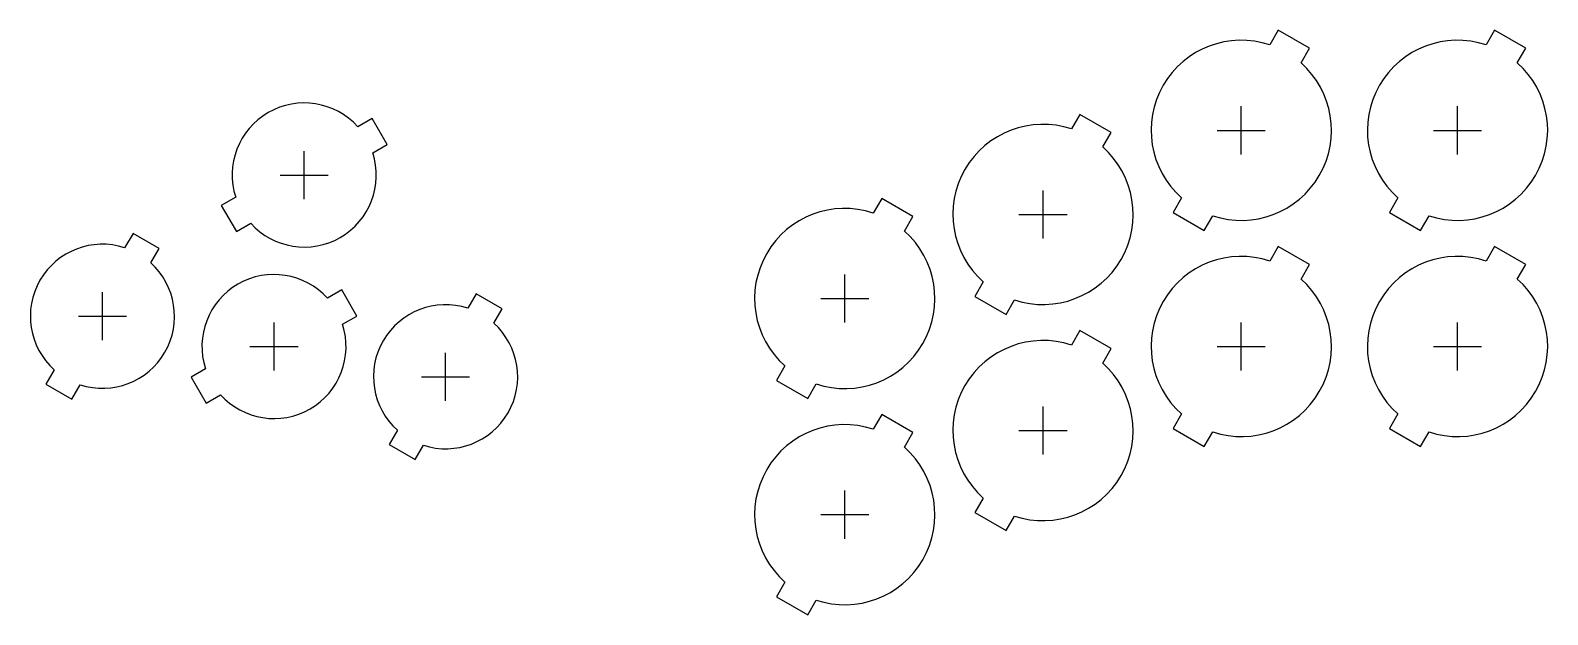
# Model space of a CAD drawing. Header units: millimetres. Extents: x -41 to 212, y -45 to 53.
import ezdxf

# ---------------------------------------------------------------- set-up
doc = ezdxf.new("R2010")
doc.units = ezdxf.units.MM
for name, color, linetype in [('BUTTONS_24', 1, 'Continuous'), ('BUTTONS_30', 5, 'Continuous'), ('REFERENCE', 8, 'Continuous')]:
    doc.layers.add(name, color=color, linetype=linetype)

msp = doc.modelspace()

# ---------------------------------------------------------------- linework, layer by layer
at = {"layer": 'BUTTONS_24'}
for points in [[(13.95, 36.59, 0.809427), (-6.38, 24.86), (-8.77, 23.47), (-6.27, 19.14), (-3.88, 20.53, 0.809427), (16.45, 32.26), (18.84, 33.64), (16.34, 37.97)], [(-24.86, 16.45, 0.809427), (-36.59, -3.88), (-37.97, -6.27), (-33.64, -8.77), (-32.26, -6.38, 0.809427), (-20.53, 13.95), (-19.14, 16.34), (-23.47, 18.84)], [(8.91, 8.03, 0.809427), (-11.41, -3.7), (-13.81, -5.08), (-11.31, -9.42), (-8.91, -8.03, 0.809427), (11.41, 3.7), (13.81, 5.08), (11.31, 9.42)], [(32.26, 6.38, 0.809427), (20.53, -13.95), (19.14, -16.34), (23.47, -18.84), (24.86, -16.45, 0.809427), (36.59, 3.88), (37.97, 6.27), (33.64, 8.77)]]:
    msp.add_lwpolyline(points, format="xyb", close=True, dxfattribs=at)
at = {"layer": 'BUTTONS_30'}
for points in [[(165.75, 50.23, 0.816497), (151.05, 24.77), (149.65, 22.34), (154.85, 19.34), (156.25, 21.77, 0.816497), (170.95, 47.23), (172.35, 49.66), (167.15, 52.66)], [(201.75, 50.23, 0.816497), (187.05, 24.77), (185.65, 22.34), (190.85, 19.34), (192.25, 21.77, 0.816497), (206.95, 47.23), (208.35, 49.66), (203.15, 52.66)], [(132.75, 36.23, 0.816497), (118.05, 10.77), (116.65, 8.34), (121.85, 5.34), (123.25, 7.77, 0.816497), (137.95, 33.23), (139.35, 35.66), (134.15, 38.66)], [(99.75, 22.23, 0.816497), (85.05, -3.23), (83.65, -5.66), (88.85, -8.66), (90.25, -6.23, 0.816497), (104.95, 19.23), (106.35, 21.66), (101.15, 24.66)], [(165.75, 14.23, 0.816497), (151.05, -11.23), (149.65, -13.66), (154.85, -16.66), (156.25, -14.23, 0.816497), (170.95, 11.23), (172.35, 13.66), (167.15, 16.66)], [(201.75, 14.23, 0.816497), (187.05, -11.23), (185.65, -13.66), (190.85, -16.66), (192.25, -14.23, 0.816497), (206.95, 11.23), (208.35, 13.66), (203.15, 16.66)], [(132.75, 0.23, 0.816497), (118.05, -25.23), (116.65, -27.66), (121.85, -30.66), (123.25, -28.23, 0.816497), (137.95, -2.77), (139.35, -0.34), (134.15, 2.66)], [(99.75, -13.77, 0.816497), (85.05, -39.23), (83.65, -41.66), (88.85, -44.66), (90.25, -42.23, 0.816497), (104.95, -16.77), (106.35, -14.34), (101.15, -11.34)]]:
    msp.add_lwpolyline(points, format="xyb", close=True, dxfattribs=at)
at = {"layer": 'REFERENCE'}
for p, q in [((161, 32), (161, 40)), ((197, 32), (197, 40)), ((157, 36), (165, 36)), ((193, 36), (201, 36)), ((5.04, 24.56), (5.04, 32.56)), ((1.04, 28.56), (9.04, 28.56)), ((128, 18), (128, 26)), ((124, 22), (132, 22)), ((95, 4), (95, 12)), ((-28.56, 1.04), (-28.56, 9.04)), ((91, 8), (99, 8)), ((-32.56, 5.04), (-24.56, 5.04)), ((0, -4), (0, 4)), ((161, -4), (161, 4)), ((197, -4), (197, 4)), ((-4, 0), (4, 0)), ((157, 0), (165, 0)), ((193, 0), (201, 0)), ((28.56, -9.04), (28.56, -1.04)), ((24.56, -5.04), (32.56, -5.04)), ((128, -18), (128, -10)), ((124, -14), (132, -14)), ((95, -32), (95, -24)), ((91, -28), (99, -28))]:
    msp.add_line(p, q, dxfattribs=at)

doc.saveas('drawing.dxf')
